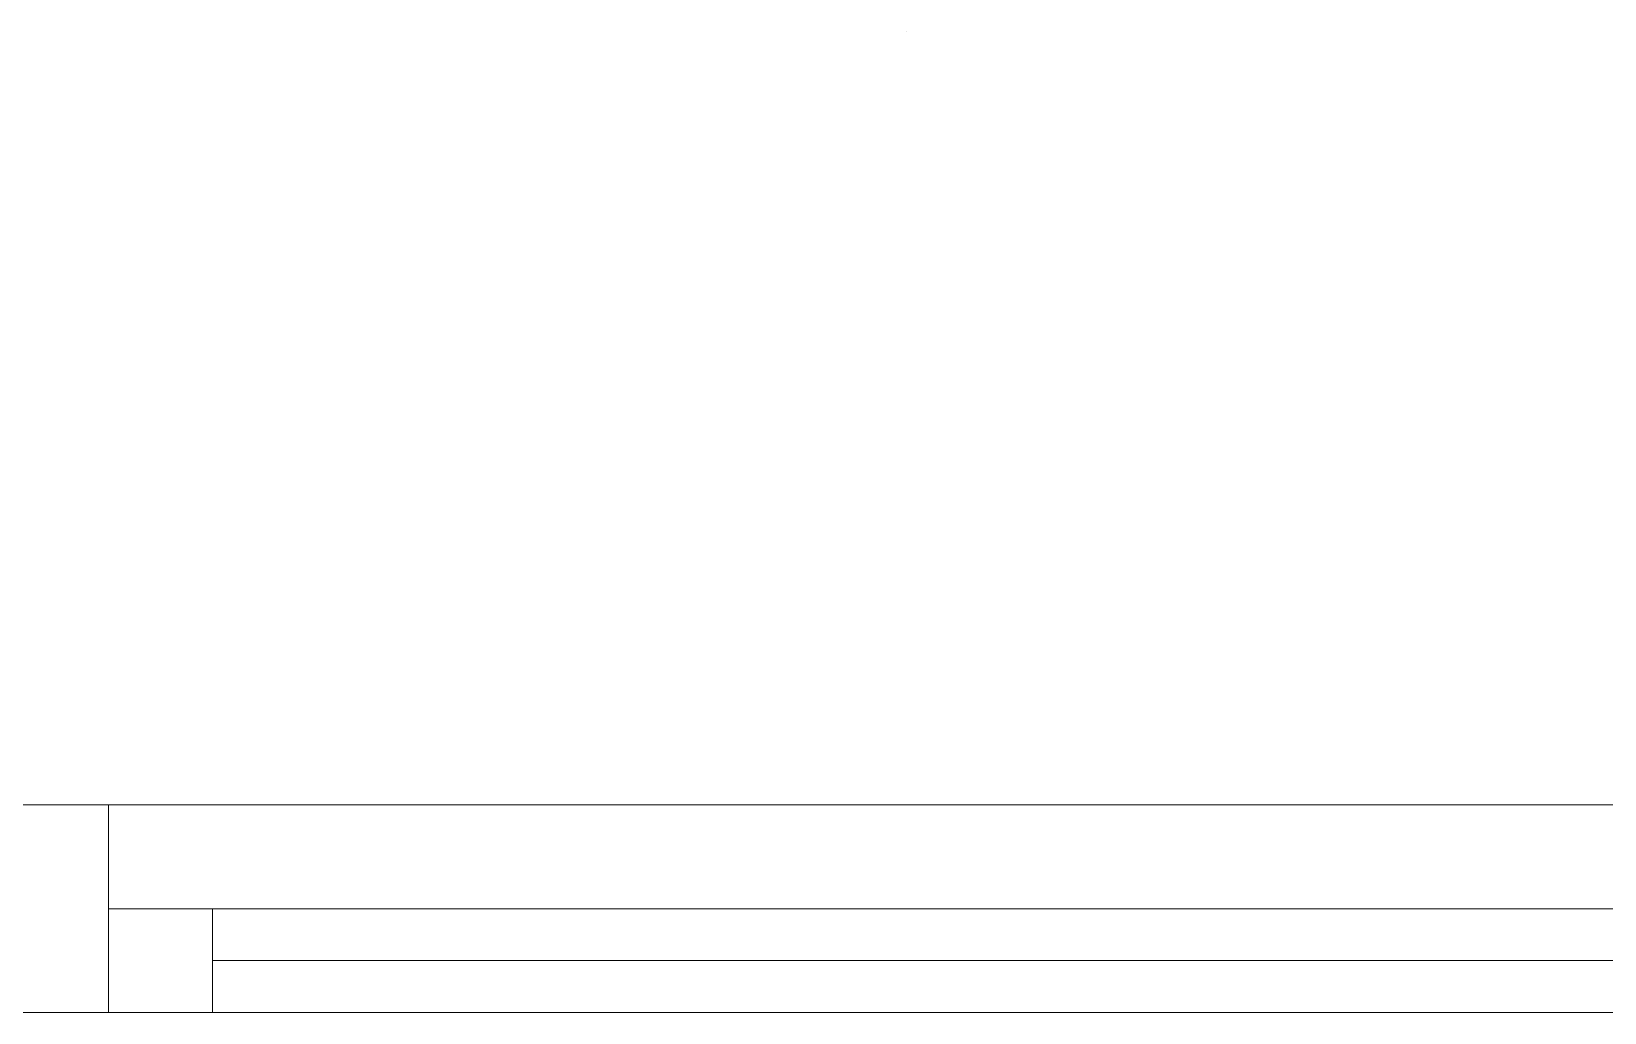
# Model space of a CAD drawing. Header units: millimetres. Extents: x -160614 to 59925, y -157025 to 0.
# Drawn here: x -61265 to -60507, y -105843 to -105370 of the extents above; entities that cross this region are included whole.
import ezdxf

# ---------------------------------------------------------------- set-up
doc = ezdxf.new("R2010")
doc.units = ezdxf.units.MM
doc.header["$LTSCALE"] = 8
for name, color, linetype, lineweight in [('72_EGR_EQP_TAG', 9, 'Continuous', 5), ('Aluminum', 9, 'Continuous', 5), ('Walls', 9, 'Continuous', 5)]:
    doc.layers.add(name, color=color, linetype=linetype, lineweight=lineweight)

# ---------------------------------------------------------------- blocks, each defined once
blk = doc.blocks.new('1stF')
at = {"layer": 'Aluminum', "color": 9}
for p, q in [((-60843.17, -105370), (-60843.17, -105370)), ((-61252.46, -105742.61, 0.1), (-60052.46, -105742.61, 0.1)), ((-61227.46, -105742.61, 0.1), (-61227.46, -105842.61, 0.1)), ((-61227.46, -105792.61, 0.1), (-60077.46, -105792.61, 0.1)), ((-61177.46, -105792.61, 0.1), (-61177.46, -105842.61, 0.1)), ((-60127.46, -105817.61, 0.1), (-61177.46, -105817.61, 0.1)), ((-61252.46, -105842.61, 0.1), (-60052.46, -105842.61, 0.1))]:
    blk.add_line(p, q, dxfattribs=at)
at = {"layer": 'Walls', "color": 9}
for p, q in [((-66542.34, -105742.61, 0.1), (-57552.34, -105742.61, 0.1)), ((-61652.34, -105842.61, 0.1), (-57652.34, -105842.61, 0.1))]:
    blk.add_line(p, q, dxfattribs=at)

msp = doc.modelspace()

# ---------------------------------------------------------------- block references
at = {"layer": '72_EGR_EQP_TAG'}
msp.add_blockref('1stF', (0, 0), dxfattribs=at)

doc.saveas('drawing.dxf')
